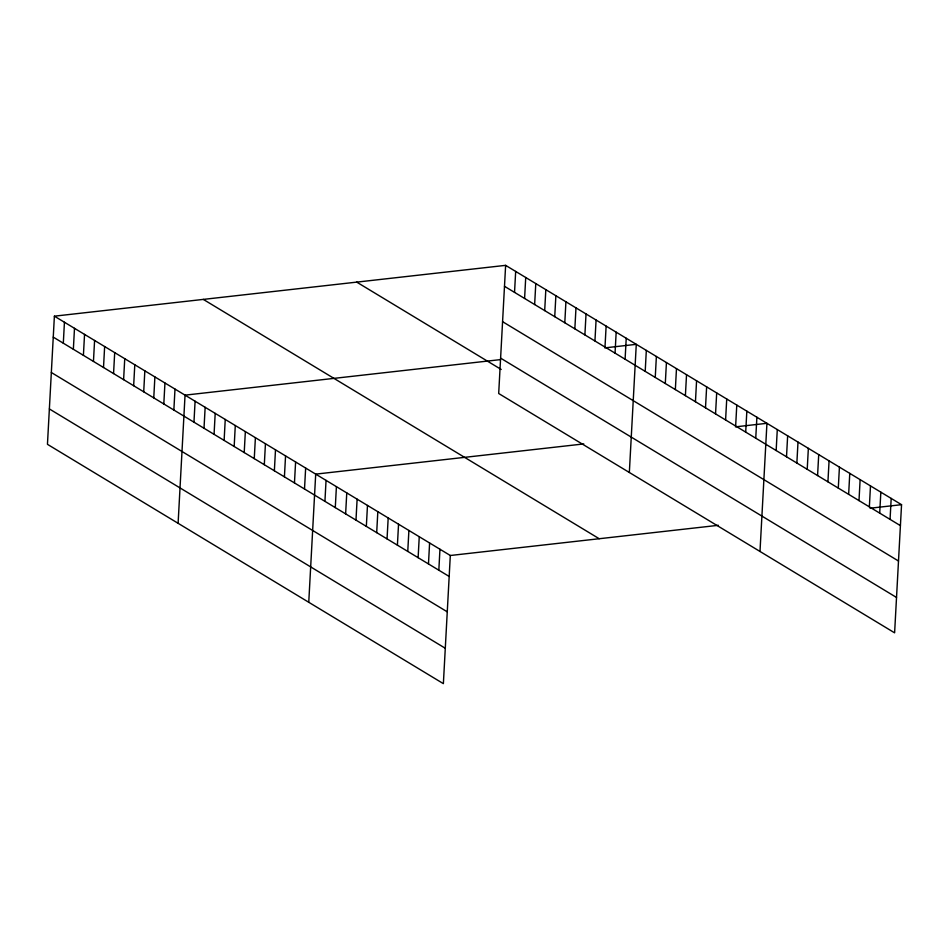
<?xml version="1.0" encoding="UTF-8"?>
<svg xmlns="http://www.w3.org/2000/svg" width="949" height="949" viewBox="0 0 949 949"><rect width="100%" height="100%" fill="white"/><g stroke="black" fill="none" stroke-linecap="round" stroke-linejoin="round"><path stroke-width="1.42" d="M54.39 316.171L47.45 444.322L443.373 683.648L450.312 555.497L54.39 316.171L505.627 265.352L901.55 504.678L894.61 632.829L498.688 393.503L505.627 265.352M63.31 343.206L64.437 322.245M73.358 349.279L74.496 328.318M83.405 355.353L84.544 334.392M93.453 361.427L94.592 340.477M103.512 367.5L104.639 346.551M113.56 373.574L114.699 352.625M123.607 379.659L124.746 358.698M133.655 385.733L134.794 364.772M143.714 391.807L144.841 370.845M153.762 397.88L154.889 376.919M163.809 403.954L164.948 383.005M173.857 410.027L174.996 389.078M178.104 523.302L185.043 395.152L500.253 359.647M193.964 422.186L195.091 401.225M204.011 428.26L205.15 407.299M214.059 434.334L215.198 413.373M224.118 440.407L225.245 419.446M234.166 446.481L235.293 425.532M244.213 452.554L245.352 431.605M254.261 458.628L255.4 437.679M264.308 464.713L265.447 443.752M274.368 470.787L275.495 449.826M284.415 476.861L285.554 455.9M294.463 482.934L295.602 461.985M304.51 489.008L305.649 468.059M308.757 602.283L315.697 474.132L583.777 443.93M324.926 501.345L326.053 480.384M335.282 507.608L336.409 486.647M345.626 513.86L346.765 492.911M355.982 520.123L357.121 499.162M366.338 526.387L367.477 505.426M376.694 532.638L377.832 511.689M387.05 538.902L388.188 517.94M397.406 545.165L398.544 524.204M407.762 551.416L408.9 530.467M418.118 557.68L419.256 536.719M428.474 563.943L429.6 542.982M438.829 570.195L439.956 549.246M514.536 292.375L515.675 271.426M524.595 298.449L525.722 277.499M534.643 304.534L535.782 283.573M544.69 310.608L545.829 289.647M554.738 316.681L555.877 295.72M564.797 322.755L565.924 301.794M574.845 328.829L575.984 307.879M584.892 334.902L586.031 313.953M594.94 340.976L596.079 320.027M604.999 347.061L606.126 326.1M615.047 353.135L616.174 332.174M625.094 359.208L626.233 338.247M629.341 472.472L636.281 344.333L604.786 347.88M645.201 371.356L646.328 350.406M655.249 377.429L656.376 356.48M665.296 383.503L666.435 362.554M675.344 389.588L676.483 368.627M685.392 395.662L686.53 374.701M695.451 401.735L696.578 380.774M705.498 407.809L706.637 386.86M715.546 413.883L716.685 392.933M725.594 419.956L726.732 399.007M735.653 426.03L736.78 405.081M745.7 432.115L746.839 411.154M755.748 438.189L756.887 417.228M759.995 551.452L766.934 423.301L735.439 426.86M776.152 450.526L777.29 429.565M786.507 456.777L787.646 435.828M796.863 463.041L798.002 442.08M807.219 469.304L808.358 448.343M817.575 475.556L818.714 454.607M827.931 481.819L829.07 460.858M838.287 488.083L839.426 467.122M848.643 494.334L849.77 473.385M858.999 500.598L860.126 479.636M869.355 506.861L870.482 485.9M879.699 513.112L880.838 492.163M890.055 519.376L891.194 498.415M450.312 555.497L718.393 525.307M870.055 508.225L901.55 504.678M504.488 286.301L900.411 525.639M502.579 321.675L898.501 561.013M500.598 358.129L896.52 597.455M356.717 282.114L501.191 369.458M203.3 299.398L599.222 538.735M53.251 337.12L449.185 576.458M51.341 372.506L447.264 611.832M49.372 408.948L445.295 648.274"/></g></svg>
